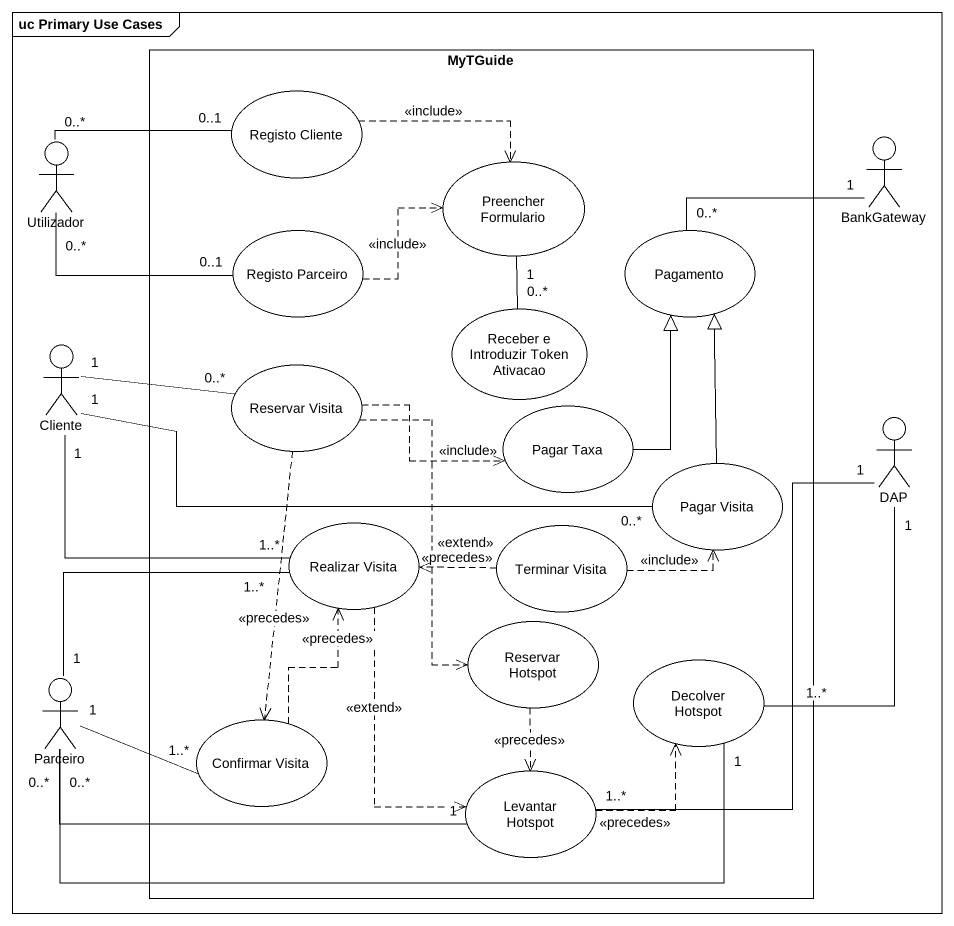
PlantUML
@startuml
mainframe uc Primary Use Cases
rectangle MyTGuide {
  usecase "Registo Cliente" as Registo_Cliente
  usecase "Preencher Formulario" as Preencher_Formulario
  usecase "Registo Parceiro" as Registo_Parceiro
  usecase Pagamento
  usecase "Receber e Introduzir Token Ativacao" as Receber_e_Introduzir_Token
  usecase "Reservar Visita" as Reservar_Visita
  usecase "Pagar Taxa" as Pagar_Taxa
  usecase "Pagar Visita" as Pagar_Visita
  usecase "Realizar Visita" as Realizar_Visita
  usecase "Terminar Visita" as Terminar_Visita
  usecase "Reservar Hotspot" as Reservar_Hotspot
  usecase "Decolver Hotspot" as Decolver_Hotspot
  usecase "Confirmar Visita" as Confirmar_Visita
  usecase "Levantar Hotspot" as Levantar_Hotspot
}
actor Utilizador
actor BankGateway
actor Cliente
actor DAP
actor Parceiro
Registo_Cliente "0..1" -left- "0..*" Utilizador
Registo_Cliente .right.> Preencher_Formulario : <<include>>
Utilizador "0..*" -right- "0..1" Registo_Parceiro
Preencher_Formulario "1" -- "0..*" Receber_e_Introduzir_Token
Registo_Parceiro .right.> Preencher_Formulario : <<include>>
Pagamento "0..*" -right- "1" BankGateway
Cliente "1" -right- "0..*" Reservar_Visita
Cliente "1" -right- "1..*" Realizar_Visita
Reservar_Visita .right.> Pagar_Taxa : <<include>>
Reservar_Visita ..> Reservar_Hotspot : <<extend>>
Reservar_Visita ..> Confirmar_Visita : <<precedes>>
Pagar_Taxa -up-|> Pagamento
Pagar_Visita -up-|> Pagamento
Pagar_Visita "0..*" -left- "1" Cliente
Realizar_Visita "1..*" -left- "1" Parceiro
Realizar_Visita ..> Levantar_Hotspot : <<extend>>
Terminar_Visita .right.> Pagar_Visita : <<include>>
Terminar_Visita .left.> Realizar_Visita : <<precedes>>
Reservar_Hotspot ..> Levantar_Hotspot : <<precedes>>
Parceiro "0..*" -right- "1" Decolver_Hotspot
Parceiro "1" -right- "1..*" Confirmar_Visita
Decolver_Hotspot "1..*" -up- "1" DAP
Confirmar_Visita .up.> Realizar_Visita : <<precedes>>
Levantar_Hotspot "1..*" -up- "1" DAP
Levantar_Hotspot "1" -left- "0..*" Parceiro
Levantar_Hotspot .up.> Decolver_Hotspot : <<precedes>>
@enduml
